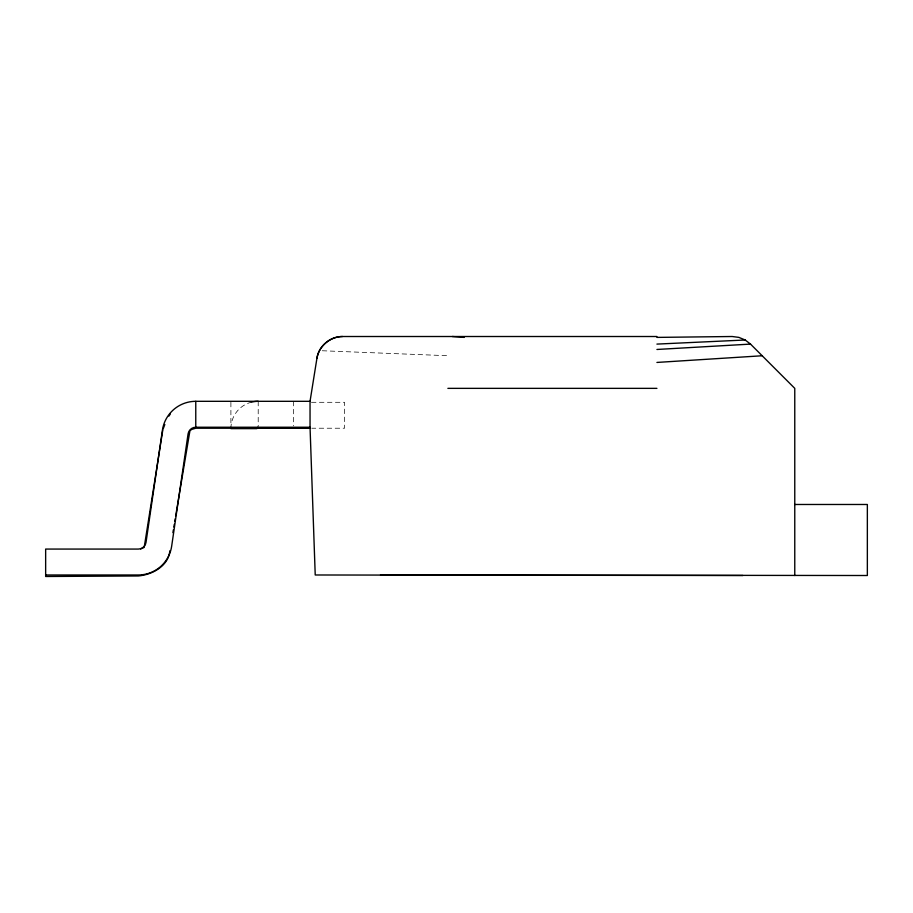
<?xml version="1.0" encoding="UTF-8"?>
<svg xmlns="http://www.w3.org/2000/svg" width="913" height="913" viewBox="0 0 913 913"><rect width="100%" height="100%" fill="white"/><g stroke="black" fill="none" stroke-linecap="round" stroke-linejoin="round"><path stroke-width="0.68" stroke-dasharray="4.57 3.42" d="M311.424 402.302L344.578 402.302L344.578 428.22L311.984 428.22M322.255 350.752L447.884 355.728M293.461 401.309L293.461 425.869M258.208 401.309L258.208 425.869M230.898 402.302L230.898 426.36M230.898 428.619A27.299 27.299 0 0 1 251.132 402.245"/><path stroke-width="1.37" d="M162.856 429.669L144.197 547.378L140.67 548.975M742.931 575.51L315.225 574.985L310.043 427.238L310.043 401.309L316.925 358.341C318.763 346.05 330.186 336.646 342.512 336.509L656.926 336.509M169.875 550.756C168.369 566.117 152.345 574.688 138.32 575.966L45.65 576.491L45.65 549.067L138.32 549.067A7.772 7.772 0 0 0 146.012 542.413L162.434 430.137A33.701 33.701 0 0 1 195.77 401.309L310.043 401.309M172.911 532.633L173.367 529.848M173.835 527.063L174.303 524.279M174.771 521.483L175.239 518.698M175.695 515.913L189.904 430.902L191.57 429.452L195.77 428.22L310.557 428.22M316.925 358.341C318.763 346.107 330.152 336.383 342.512 336.509M163.359 428.38L164.831 424.522M168.928 416.088L170.343 413.897M656.926 362.438L762.184 355.762M656.926 349.474L750.52 344.098L794.767 388.356L794.767 575.51M656.926 344.098L745.191 340.001L750.52 344.098M656.926 337.399L732.192 336.509L738.868 337.388L745.191 340.001M447.884 388.356L656.926 388.356M45.65 574.985L138.32 574.985A33.701 33.701 0 0 0 171.667 546.168L188.078 433.892A7.772 7.772 0 0 1 195.77 427.238L310.043 427.238M230.898 427.752L310.043 427.752M230.898 428.619L256.827 428.619A1.381 1.381 0 0 1 258.208 427.238M794.767 504.478L867.35 504.478L867.35 575.51L380.481 574.985M452.323 336.509L464.215 337.399M195.77 401.309L195.77 427.238M251.132 402.245A27.299 27.299 0 0 1 258.208 401.309"/></g></svg>
